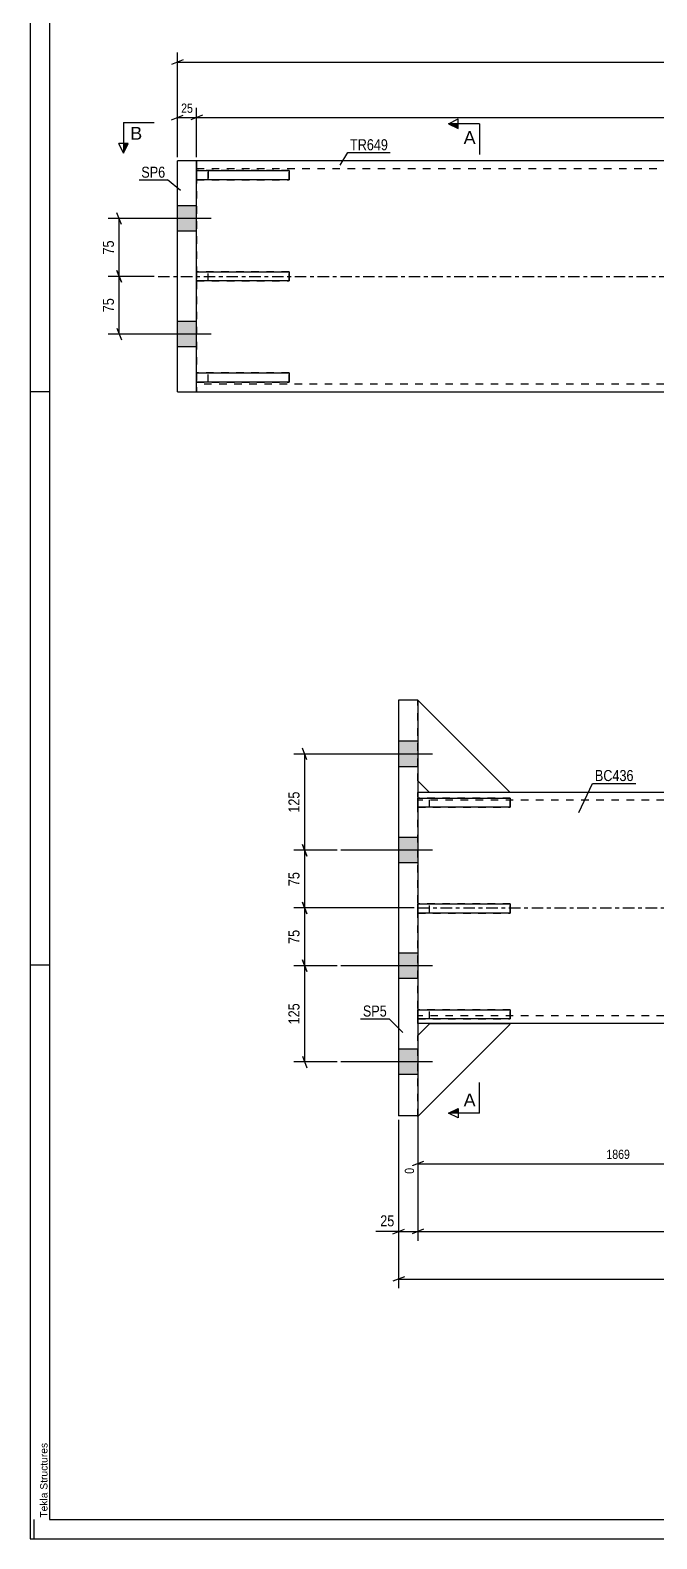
# Model space of a CAD drawing. Header units: millimetres. Extents: x 0 to 841, y 0 to 594.
# Drawn here: x 0 to 162.8, y 0 to 391.9 of the extents above; entities that cross this region are included whole.
import ezdxf

# ---------------------------------------------------------------- set-up
doc = ezdxf.new("R2010")
doc.units = ezdxf.units.MM
doc.linetypes.add('DXK_LINE_DOT2', pattern=[3.9198, 1.9599, -1.9599])
doc.linetypes.add('DXK_LINE_DOT3', pattern=[5.9187, 2.979, -0.9799, 0.9799, -0.9799])
doc.styles.add('Arial', font='arial.ttf', dxfattribs={"height": 0.2})
doc.styles.add('Arial Narrow', font='ARIALN.TTF', dxfattribs={"height": 0.2})

# ---------------------------------------------------------------- blocks, each defined once
blk = doc.blocks.new('Unknown-122567103-1134')
at = {"color": 5, "linetype": 'Continuous'}
for p, q in [((0, 594), (0, 0)), ((5, 589), (5, 5)), ((5, 298), (0, 298)), ((5, 149), (0, 149)), ((1, 0), (1, 5)), ((5, 5), (836, 5)), ((0, 0), (841, 0))]:
    blk.add_line(p, q, dxfattribs=at)
at = {"color": 174, "linetype": 'Continuous', "style": 'Arial'}
blk.add_text('Tekla Structures', height=1.9102, rotation=90, dxfattribs=at).set_placement((4.5, 5.5))
blk = doc.blocks.new('Part-122567103-2773 - 2769')
at = {"color": 7, "linetype": 'DXK_LINE_DOT2'}
for p, q in [((67.26, 329.19), (43.26, 329.19)), ((43.26, 329.19), (43.26, 326.79)), ((43.26, 326.79), (67.26, 326.79)), ((46.26, 326.79), (46.26, 329.19)), ((67.26, 326.79), (67.26, 329.19))]:
    blk.add_line(p, q, dxfattribs=at)
blk = doc.blocks.new('Part-122567103-2771 - 2769')
at = {"color": 2, "linetype": 'Continuous'}
for p, q in [((43.26, 355.49), (67.26, 355.49)), ((43.26, 355.49), (43.26, 353.09)), ((67.26, 353.09), (43.26, 353.09)), ((67.26, 355.49), (67.26, 353.09))]:
    blk.add_line(p, q, dxfattribs=at)
at = {"color": 7, "linetype": 'DXK_LINE_DOT2'}
blk.add_line((46.26, 353.09), (46.26, 355.49), dxfattribs=at)
blk = doc.blocks.new('Part-122567103-2780 - 2769')
at = {"color": 2, "linetype": 'Continuous'}
for p, q in [((164.74, 357.99), (43.26, 357.99)), ((271.24, 357.99), (164.84, 357.99)), ((336.46, 357.99), (271.34, 357.99)), ((43.26, 297.99), (164.74, 297.99)), ((164.84, 297.99), (271.24, 297.99)), ((271.34, 297.99), (336.46, 297.99))]:
    blk.add_line(p, q, dxfattribs=at)
at = {"color": 7, "linetype": 'DXK_LINE_DOT2'}
for p, q in [((43.26, 357.99), (43.26, 297.99)), ((336.46, 297.99), (336.46, 357.99)), ((43.26, 355.99), (164.74, 355.99)), ((164.84, 355.99), (271.24, 355.99)), ((271.34, 355.99), (336.46, 355.99)), ((164.74, 299.99), (43.26, 299.99)), ((271.24, 299.99), (164.84, 299.99)), ((336.46, 299.99), (271.34, 299.99))]:
    blk.add_line(p, q, dxfattribs=at)
at = {"color": 7, "linetype": 'DXK_LINE_DOT3'}
for p, q in [((33.26, 327.99), (164.74, 327.99)), ((164.84, 327.99), (271.24, 327.99)), ((271.34, 327.99), (346.46, 327.99))]:
    blk.add_line(p, q, dxfattribs=at)
blk = doc.blocks.new('Part-122567103-2772 - 2769')
at = {"color": 2, "linetype": 'Continuous'}
for p, q in [((43.26, 300.49), (43.26, 302.89)), ((43.26, 302.89), (67.26, 302.89)), ((67.26, 302.89), (67.26, 300.49)), ((67.26, 300.49), (43.26, 300.49))]:
    blk.add_line(p, q, dxfattribs=at)
at = {"color": 7, "linetype": 'DXK_LINE_DOT2'}
blk.add_line((46.26, 300.49), (46.26, 302.89), dxfattribs=at)
blk = doc.blocks.new('Part-122567103-2774 - 2769')
at = {"color": 7, "linetype": 'DXK_LINE_DOT2'}
for p, q in [((67.26, 355.49), (43.26, 355.49)), ((43.26, 355.49), (43.26, 353.09)), ((43.26, 353.09), (67.26, 353.09)), ((46.26, 355.49), (46.26, 353.09)), ((67.26, 353.09), (67.26, 355.49))]:
    blk.add_line(p, q, dxfattribs=at)
blk = doc.blocks.new('Part-122567103-2775 - 2769')
at = {"color": 7, "linetype": 'DXK_LINE_DOT2'}
for p, q in [((67.26, 302.89), (43.26, 302.89)), ((43.26, 302.89), (43.26, 300.49)), ((46.26, 300.49), (46.26, 302.89)), ((67.26, 300.49), (67.26, 302.89)), ((43.26, 300.49), (67.26, 300.49))]:
    blk.add_line(p, q, dxfattribs=at)
blk = doc.blocks.new('Part-122567103-2785 - 2769')
at = {"color": 2, "linetype": 'Continuous'}
for p, q in [((103.74, 193.89), (100.74, 193.89)), ((164.74, 193.89), (124.74, 193.89)), ((271.24, 193.89), (164.84, 193.89)), ((311.34, 193.88), (271.34, 193.88)), ((335.34, 193.88), (332.34, 193.88)), ((164.74, 133.89), (100.74, 133.89)), ((271.24, 133.89), (164.84, 133.89)), ((335.34, 133.88), (271.34, 133.88))]:
    blk.add_line(p, q, dxfattribs=at)
at = {"color": 7, "linetype": 'DXK_LINE_DOT2'}
for p, q in [((100.74, 133.89), (100.74, 193.89)), ((124.74, 193.89), (103.74, 193.89)), ((332.34, 193.88), (311.34, 193.88)), ((335.34, 133.88), (335.34, 193.88)), ((164.74, 191.89), (100.74, 191.89)), ((271.24, 191.89), (164.84, 191.89)), ((335.34, 191.88), (271.34, 191.88)), ((164.74, 135.89), (100.74, 135.89)), ((271.24, 135.89), (164.84, 135.89)), ((335.34, 135.88), (271.34, 135.88))]:
    blk.add_line(p, q, dxfattribs=at)
at = {"color": 7, "linetype": 'DXK_LINE_DOT3'}
for p, q in [((100.74, 163.89), (164.74, 163.89)), ((164.84, 163.89), (271.24, 163.89)), ((271.34, 163.88), (335.34, 163.88))]:
    blk.add_line(p, q, dxfattribs=at)
blk = doc.blocks.new('Part-122567103-2857 - 2769')
at = {"color": 7, "linetype": 'DXK_LINE_DOT2'}
for p, q in [((103.74, 133.76), (100.74, 130.76)), ((100.74, 109.76), (124.74, 133.75)), ((124.74, 133.75), (103.74, 133.76)), ((100.74, 130.76), (100.74, 109.76))]:
    blk.add_line(p, q, dxfattribs=at)
blk = doc.blocks.new('Bolt-122567103-2788 - 2769')
at = {"linetype": 'Continuous'}
for points in [[(95.74, 207.19), (95.74, 200.59), (100.74, 200.59), (100.74, 207.19)], [(95.74, 207.19), (95.74, 200.59), (100.74, 200.59), (100.74, 207.19)], [(95.74, 207.19), (95.74, 200.59), (100.74, 200.59), (100.74, 207.19)], [(95.74, 182.19), (95.74, 175.59), (100.74, 175.59), (100.74, 182.19)], [(95.74, 182.19), (95.74, 175.59), (100.74, 175.59), (100.74, 182.19)], [(95.74, 152.19), (95.74, 145.59), (100.74, 145.59), (100.74, 152.19)], [(95.74, 152.19), (95.74, 145.59), (100.74, 145.59), (100.74, 152.19)], [(95.74, 127.19), (95.74, 120.59), (100.74, 120.59), (100.74, 127.19)], [(95.74, 127.19), (95.74, 120.59), (100.74, 120.59), (100.74, 127.19)], [(95.74, 127.19), (95.74, 120.59), (100.74, 120.59), (100.74, 127.19)]]:
    blk.add_hatch(color=1, dxfattribs=at).paths.add_polyline_path(points)
at = {"color": 1, "linetype": 'Continuous'}
for p, q in [((104.54, 203.89), (80.74, 203.89)), ((104.54, 203.89), (80.74, 203.89)), ((104.54, 203.89), (80.74, 203.89)), ((100.74, 207.19), (95.74, 207.19)), ((100.74, 207.19), (95.74, 207.19)), ((100.74, 207.19), (95.74, 207.19)), ((100.74, 200.59), (95.74, 200.59)), ((100.74, 200.59), (95.74, 200.59)), ((100.74, 200.59), (95.74, 200.59)), ((100.74, 182.19), (95.74, 182.19)), ((100.74, 182.19), (95.74, 182.19)), ((104.54, 178.89), (80.74, 178.89)), ((104.54, 178.89), (80.74, 178.89)), ((100.74, 175.59), (95.74, 175.59)), ((100.74, 175.59), (95.74, 175.59)), ((100.74, 152.19), (95.74, 152.19)), ((100.74, 152.19), (95.74, 152.19)), ((104.54, 148.89), (80.74, 148.89)), ((104.54, 148.89), (80.74, 148.89)), ((100.74, 145.59), (95.74, 145.59)), ((100.74, 145.59), (95.74, 145.59)), ((100.74, 127.19), (95.74, 127.19)), ((100.74, 127.19), (95.74, 127.19)), ((100.74, 127.19), (95.74, 127.19)), ((104.54, 123.89), (80.74, 123.89)), ((104.54, 123.89), (80.74, 123.89)), ((104.54, 123.89), (80.74, 123.89)), ((100.74, 120.59), (95.74, 120.59)), ((100.74, 120.59), (95.74, 120.59)), ((100.74, 120.59), (95.74, 120.59))]:
    blk.add_line(p, q, dxfattribs=at)
blk = doc.blocks.new('Bolt-122567103-2789 - 2769')
at = {"linetype": 'Continuous'}
for points in [[(38.26, 346.29), (38.26, 339.69), (43.26, 339.69), (43.26, 346.29)], [(38.26, 346.29), (38.26, 339.69), (43.26, 339.69), (43.26, 346.29)], [(38.26, 316.29), (38.26, 309.69), (43.26, 309.69), (43.26, 316.29)], [(38.26, 316.29), (38.26, 309.69), (43.26, 309.69), (43.26, 316.29)]]:
    blk.add_hatch(color=1, dxfattribs=at).paths.add_polyline_path(points)
at = {"color": 1, "linetype": 'Continuous'}
for p, q in [((43.26, 346.29), (38.26, 346.29)), ((43.26, 346.29), (38.26, 346.29)), ((47.06, 342.99), (23.26, 342.99)), ((47.06, 342.99), (23.26, 342.99)), ((43.26, 339.69), (38.26, 339.69)), ((43.26, 339.69), (38.26, 339.69)), ((43.26, 316.29), (38.26, 316.29)), ((43.26, 316.29), (38.26, 316.29)), ((47.06, 312.99), (23.26, 312.99)), ((47.06, 312.99), (23.26, 312.99)), ((43.26, 309.69), (38.26, 309.69)), ((43.26, 309.69), (38.26, 309.69))]:
    blk.add_line(p, q, dxfattribs=at)
blk = doc.blocks.new('Part-122567103-2817 - 2769')
at = {"color": 7, "linetype": 'DXK_LINE_DOT2'}
for p, q in [((124.74, 137.45), (100.74, 137.46)), ((100.74, 137.46), (100.74, 135.06)), ((103.74, 135.06), (103.74, 137.46)), ((124.74, 135.05), (124.74, 137.45)), ((100.74, 135.06), (124.74, 135.05))]:
    blk.add_line(p, q, dxfattribs=at)
blk = doc.blocks.new('Part-122567103-2810 - 2769')
at = {"color": 2, "linetype": 'Continuous'}
for p, q in [((43.26, 326.79), (43.26, 329.19)), ((43.26, 329.19), (67.26, 329.19)), ((67.26, 326.79), (43.26, 326.79)), ((67.26, 329.19), (67.26, 326.79))]:
    blk.add_line(p, q, dxfattribs=at)
at = {"color": 7, "linetype": 'DXK_LINE_DOT2'}
blk.add_line((46.26, 326.79), (46.26, 329.19), dxfattribs=at)
blk = doc.blocks.new('Part-122567103-2821 - 2769')
at = {"color": 2, "linetype": 'Continuous'}
for p, q in [((100.74, 190.06), (100.74, 192.46)), ((100.74, 192.46), (124.74, 192.45)), ((124.74, 192.45), (124.74, 190.05)), ((124.74, 190.05), (100.74, 190.06))]:
    blk.add_line(p, q, dxfattribs=at)
at = {"color": 7, "linetype": 'DXK_LINE_DOT2'}
blk.add_line((103.74, 190.06), (103.74, 192.46), dxfattribs=at)
blk = doc.blocks.new('Part-122567103-2818 - 2769')
at = {"color": 7, "linetype": 'DXK_LINE_DOT2'}
for p, q in [((124.74, 192.45), (100.74, 192.46)), ((100.74, 192.46), (100.74, 190.06)), ((103.74, 190.06), (103.74, 192.46)), ((124.74, 190.05), (124.74, 192.45)), ((100.74, 190.06), (124.74, 190.05))]:
    blk.add_line(p, q, dxfattribs=at)
blk = doc.blocks.new('Part-122567103-2819 - 2769')
at = {"color": 7, "linetype": 'DXK_LINE_DOT2'}
for p, q in [((124.74, 164.95), (100.74, 164.96)), ((100.74, 164.96), (100.74, 162.56)), ((103.74, 162.56), (103.74, 164.96)), ((124.74, 162.55), (124.74, 164.95)), ((100.74, 162.56), (124.74, 162.55))]:
    blk.add_line(p, q, dxfattribs=at)
blk = doc.blocks.new('Part-122567103-2820 - 2769')
at = {"color": 2, "linetype": 'Continuous'}
for p, q in [((100.74, 135.06), (100.74, 137.46)), ((100.74, 137.46), (124.74, 137.45)), ((124.74, 137.45), (124.74, 135.05)), ((124.74, 135.05), (100.74, 135.06))]:
    blk.add_line(p, q, dxfattribs=at)
at = {"color": 7, "linetype": 'DXK_LINE_DOT2'}
blk.add_line((103.74, 135.06), (103.74, 137.46), dxfattribs=at)
blk = doc.blocks.new('Part-122567103-2828 - 2769')
at = {"color": 2, "linetype": 'Continuous'}
for p, q in [((38.26, 297.99), (38.26, 357.99)), ((43.26, 357.99), (38.26, 357.99)), ((43.26, 297.99), (43.26, 357.99)), ((38.26, 297.99), (43.26, 297.99))]:
    blk.add_line(p, q, dxfattribs=at)
blk = doc.blocks.new('Part-122567103-2833 - 2769')
at = {"color": 2, "linetype": 'Continuous'}
for p, q in [((100.74, 217.89), (95.74, 217.89)), ((95.74, 217.89), (95.74, 109.89)), ((100.74, 217.89), (100.74, 109.89)), ((100.74, 109.89), (95.74, 109.89))]:
    blk.add_line(p, q, dxfattribs=at)
blk = doc.blocks.new('Part-122567103-2858 - 2769')
at = {"color": 2, "linetype": 'Continuous'}
for p, q in [((100.74, 130.76), (103.74, 133.76)), ((100.74, 109.76), (124.74, 133.75)), ((124.74, 133.75), (103.74, 133.76)), ((100.74, 109.89), (100.74, 109.76))]:
    blk.add_line(p, q, dxfattribs=at)
at = {"color": 7, "linetype": 'DXK_LINE_DOT2'}
blk.add_line((100.74, 109.76), (100.74, 130.76), dxfattribs=at)
blk = doc.blocks.new('Part-122567103-2859 - 2769')
at = {"color": 7, "linetype": 'DXK_LINE_DOT2'}
for p, q in [((100.74, 196.89), (100.74, 217.89)), ((100.74, 217.89), (124.74, 193.89)), ((103.74, 193.89), (100.74, 196.89)), ((124.74, 193.89), (103.74, 193.89))]:
    blk.add_line(p, q, dxfattribs=at)
blk = doc.blocks.new('Part-122567103-2860 - 2769')
at = {"color": 2, "linetype": 'Continuous'}
for p, q in [((100.74, 217.89), (124.74, 193.89)), ((103.74, 193.89), (100.74, 196.89)), ((124.74, 193.89), (103.74, 193.89))]:
    blk.add_line(p, q, dxfattribs=at)
at = {"color": 7, "linetype": 'DXK_LINE_DOT2'}
blk.add_line((100.74, 196.89), (100.74, 217.89), dxfattribs=at)
blk = doc.blocks.new('Part-122567103-2861 - 2769')
at = {"color": 2, "linetype": 'Continuous'}
for p, q in [((100.74, 162.56), (100.74, 164.96)), ((100.74, 164.96), (124.74, 164.95)), ((124.74, 164.95), (124.74, 162.55)), ((124.74, 162.55), (100.74, 162.56))]:
    blk.add_line(p, q, dxfattribs=at)
at = {"color": 7, "linetype": 'DXK_LINE_DOT2'}
blk.add_line((103.74, 162.56), (103.74, 164.96), dxfattribs=at)
blk = doc.blocks.new('StraightDimension-122567103-3842 - 2769')
at = {"color": 7, "linetype": 'Continuous'}
for p, q in [((71.93, 177.39), (70.73, 180.39)), ((79.74, 178.89), (68.48, 178.89)), ((71.33, 163.89), (71.33, 178.89)), ((70.73, 165.39), (71.93, 162.39)), ((99.74, 163.89), (68.48, 163.89))]:
    blk.add_line(p, q, dxfattribs=at)
at = {"color": 0}
blk.add_wipeout([(70.58, 173.82), (66.38, 173.82), (66.38, 168.96), (70.58, 168.96)], dxfattribs=at)
at = {"color": 3, "style": 'Arial Narrow'}
blk.add_text('75', height=2.863, rotation=90.0002, dxfattribs=at).set_placement((69.98, 169.56))
blk = doc.blocks.new('StraightDimension-122567103-2883 - 2769')
at = {"color": 7, "linetype": 'Continuous'}
for p, q in [((95.74, 108.89), (95.74, 77.43)), ((100.74, 108.76), (100.74, 77.43)), ((94.24, 79.23), (97.24, 80.43)), ((95.74, 79.83), (100.74, 79.83)), ((102.24, 80.43), (99.24, 79.23))]:
    blk.add_line(p, q, dxfattribs=at)
at = {"color": 0}
blk.add_wipeout([(95.21, 80.58), (95.21, 84.78), (90.36, 84.78), (90.36, 80.58)], dxfattribs=at)
at = {"color": 7, "linetype": 'Continuous'}
blk.add_line((95.74, 79.83), (89.83, 79.83), dxfattribs=at)
blk.add_line((95.74, 79.83), (89.83, 79.83), dxfattribs=at)
at = {"color": 3, "style": 'Arial Narrow'}
blk.add_text('25', height=2.863, dxfattribs=at).set_placement((90.96, 81.18))
blk = doc.blocks.new('StraightDimension-122567103-3844 - 2769')
at = {"color": 7, "linetype": 'Continuous'}
for p, q in [((71.93, 147.39), (70.73, 150.39)), ((79.74, 148.89), (68.48, 148.89)), ((71.33, 123.89), (71.33, 148.89)), ((79.74, 123.89), (68.48, 123.89)), ((70.73, 125.39), (71.93, 122.39))]:
    blk.add_line(p, q, dxfattribs=at)
at = {"color": 0}
blk.add_wipeout([(70.58, 139.73), (66.38, 139.73), (66.38, 133.05), (70.58, 133.05)], dxfattribs=at)
at = {"color": 3, "style": 'Arial Narrow'}
blk.add_text('125', height=2.863, rotation=90.0002, dxfattribs=at).set_placement((69.98, 133.65))
blk = doc.blocks.new('StraightDimension-122567103-2872 - 2769')
at = {"color": 7, "linetype": 'Continuous'}
for p, q in [((95.74, 108.89), (95.74, 65.1)), ((340.34, 108.88), (340.34, 65.1)), ((97.24, 68.1), (94.24, 66.9)), ((95.74, 67.5), (340.34, 67.5)), ((338.84, 66.9), (341.84, 68.1))]:
    blk.add_line(p, q, dxfattribs=at)
at = {"color": 0}
blk.add_wipeout([(222.29, 68.25), (222.29, 72.45), (213.78, 72.45), (213.78, 68.25)], dxfattribs=at)
at = {"color": 3, "style": 'Arial Narrow'}
blk.add_text('4137', height=2.863, dxfattribs=at).set_placement((214.38, 68.85))
blk = doc.blocks.new('StraightDimension-122567103-2899 - 2769')
at = {"color": 7, "linetype": 'Continuous'}
for p, q in [((100.74, 108.76), (100.74, 77.43)), ((335.34, 108.74), (335.34, 77.43)), ((102.24, 80.43), (99.24, 79.23)), ((100.74, 79.83), (335.34, 79.83)), ((333.84, 79.23), (336.84, 80.43))]:
    blk.add_line(p, q, dxfattribs=at)
at = {"color": 0}
blk.add_wipeout([(222.29, 80.58), (222.29, 84.78), (213.78, 84.78), (213.78, 80.58)], dxfattribs=at)
at = {"color": 3, "style": 'Arial Narrow'}
blk.add_text('4087', height=2.863, dxfattribs=at).set_placement((214.38, 81.18))
blk = doc.blocks.new('StraightDimension-122567103-2980 - 2769')
at = {"color": 7, "linetype": 'Continuous'}
for p, q in [((39.76, 384.24), (36.76, 383.04)), ((38.26, 358.99), (38.26, 386.14)), ((339.96, 383.04), (342.96, 384.24)), ((341.46, 358.99), (341.46, 386.14)), ((38.26, 383.64), (341.46, 383.64))]:
    blk.add_line(p, q, dxfattribs=at)
at = {"color": 0}
blk.add_wipeout([(193.41, 384.39), (193.41, 387.89), (186.31, 387.89), (186.31, 384.39)], dxfattribs=at)
at = {"color": 3, "style": 'Arial Narrow'}
blk.add_text('4430', height=2.386, dxfattribs=at).set_placement((186.81, 384.89))
blk = doc.blocks.new('StraightDimension-122567103-2991 - 2769')
at = {"color": 7, "linetype": 'Continuous'}
for p, q in [((36.76, 368.64), (39.76, 369.84)), ((38.26, 358.99), (38.26, 371.74)), ((38.26, 369.24), (43.26, 369.24)), ((44.76, 369.84), (41.76, 368.64)), ((43.26, 358.99), (43.26, 371.74))]:
    blk.add_line(p, q, dxfattribs=at)
at = {"color": 0}
blk.add_wipeout([(42.78, 369.99), (42.78, 373.49), (38.73, 373.49), (38.73, 369.99)], dxfattribs=at)
at = {"color": 3, "style": 'Arial Narrow'}
blk.add_text('25', height=2.386, dxfattribs=at).set_placement((39.23, 370.49))
blk = doc.blocks.new('StraightDimension-122567103-2999 - 2769')
at = {"color": 7, "linetype": 'Continuous'}
for p, q in [((44.76, 369.84), (41.76, 368.64)), ((43.26, 358.99), (43.26, 371.74)), ((43.26, 369.24), (336.46, 369.24)), ((334.96, 368.64), (337.96, 369.84)), ((336.46, 358.99), (336.46, 371.74))]:
    blk.add_line(p, q, dxfattribs=at)
at = {"color": 0}
blk.add_wipeout([(193.41, 369.99), (193.41, 373.49), (186.31, 373.49), (186.31, 369.99)], dxfattribs=at)
at = {"color": 3, "style": 'Arial Narrow'}
blk.add_text('4380', height=2.386, dxfattribs=at).set_placement((186.81, 370.49))
blk = doc.blocks.new('StraightDimension-122567103-3057 - 2769')
at = {"color": 7, "linetype": 'Continuous'}
for p, q in [((27.26, 342.99), (20.26, 342.99)), ((23.71, 341.49), (22.51, 344.49)), ((23.11, 327.99), (23.11, 342.99)), ((22.51, 329.49), (23.71, 326.49)), ((32.26, 327.99), (20.26, 327.99))]:
    blk.add_line(p, q, dxfattribs=at)
at = {"color": 0}
blk.add_wipeout([(22.36, 337.92), (18.16, 337.92), (18.16, 333.06), (22.36, 333.06)], dxfattribs=at)
at = {"color": 3, "style": 'Arial Narrow'}
blk.add_text('75', height=2.863, rotation=90.0002, dxfattribs=at).set_placement((21.76, 333.66))
blk = doc.blocks.new('StraightDimension-122567103-3067 - 2769')
at = {"color": 7, "linetype": 'Continuous'}
for p, q in [((23.71, 326.49), (22.51, 329.49)), ((32.26, 327.99), (20.26, 327.99)), ((23.11, 312.99), (23.11, 327.99)), ((22.51, 314.49), (23.71, 311.49)), ((27.26, 312.99), (20.26, 312.99))]:
    blk.add_line(p, q, dxfattribs=at)
at = {"color": 0}
blk.add_wipeout([(22.36, 322.92), (18.16, 322.92), (18.16, 318.06), (22.36, 318.06)], dxfattribs=at)
at = {"color": 3, "style": 'Arial Narrow'}
blk.add_text('75', height=2.863, rotation=90.0002, dxfattribs=at).set_placement((21.76, 318.66))
blk = doc.blocks.new('StraightDimension-122567103-3841 - 2769')
at = {"color": 7, "linetype": 'Continuous'}
for p, q in [((81.13, 203.89), (68.48, 203.89)), ((71.93, 202.39), (70.73, 205.39)), ((71.33, 178.89), (71.33, 203.89)), ((70.73, 180.39), (71.93, 177.39)), ((79.74, 178.89), (68.48, 178.89))]:
    blk.add_line(p, q, dxfattribs=at)
at = {"color": 0}
blk.add_wipeout([(70.58, 194.73), (66.38, 194.73), (66.38, 188.05), (70.58, 188.05)], dxfattribs=at)
at = {"color": 3, "style": 'Arial Narrow'}
blk.add_text('125', height=2.863, rotation=90.0002, dxfattribs=at).set_placement((69.98, 188.65))
blk = doc.blocks.new('StraightDimension-122567103-3843 - 2769')
at = {"color": 7, "linetype": 'Continuous'}
for p, q in [((71.93, 162.39), (70.73, 165.39)), ((99.74, 163.89), (68.48, 163.89)), ((71.33, 148.89), (71.33, 163.89)), ((70.73, 150.39), (71.93, 147.39)), ((79.74, 148.89), (68.48, 148.89))]:
    blk.add_line(p, q, dxfattribs=at)
at = {"color": 0}
blk.add_wipeout([(70.58, 158.82), (66.38, 158.82), (66.38, 153.96), (70.58, 153.96)], dxfattribs=at)
at = {"color": 3, "style": 'Arial Narrow'}
blk.add_text('75', height=2.863, rotation=90.0002, dxfattribs=at).set_placement((69.98, 154.56))
blk = doc.blocks.new('StraightDimension-122567103-4460 - 2769')
at = {"color": 7, "linetype": 'Continuous'}
for p, q in [((204.84, 192.89), (204.84, 90.26)), ((100.74, 132.76), (100.74, 94.83)), ((102.24, 98.06), (99.24, 96.86)), ((203.34, 96.86), (206.34, 98.06)), ((100.74, 97.46), (204.84, 97.46))]:
    blk.add_line(p, q, dxfattribs=at)
at = {"color": 0}
blk.add_wipeout([(156.33, 98.21), (156.33, 101.71), (149.24, 101.71), (149.24, 98.21)], dxfattribs=at)
at = {"color": 0, "linetype": 'Continuous'}
for points in [[(100.24, 96.86), (96.74, 96.86), (96.74, 94.33), (100.24, 94.33)], [(204.34, 96.86), (200.84, 96.86), (200.84, 89.76), (204.34, 89.76)]]:
    blk.add_wipeout(points, dxfattribs=at)
at = {"color": 3, "style": 'Arial Narrow'}
blk.add_text('1869', height=2.386, dxfattribs=at).set_placement((149.74, 98.71))
at = {"color": 3, "linetype": 'Continuous', "style": 'Arial Narrow'}
for s, height, p in [('0', 2.39, (99.74, 94.83)), ('1869', 2.386, (203.84, 90.26))]:
    blk.add_text(s, height=height, rotation=90.0002, dxfattribs=at).set_placement(p)
blk = doc.blocks.new('Mark-122567103-2781 - 2769')
at = {"color": 0}
blk.add_wipeout([(156.79, 196.87), (156.79, 199.87), (146.74, 199.87), (146.74, 196.87)], dxfattribs=at)
blk.add_wipeout([(156.79, 196.87), (156.79, 199.87), (146.74, 199.87), (146.74, 196.87)], dxfattribs=at)
at = {"color": 30, "linetype": 'Continuous'}
for p, q in [((142.6, 188.72), (146.14, 196.27)), ((146.14, 196.27), (157.39, 196.27))]:
    blk.add_line(p, q, dxfattribs=at)
at = {"color": 3, "style": 'Arial Narrow'}
blk.add_text('BC436', height=2.863, dxfattribs=at).set_placement((146.74, 196.87))
blk = doc.blocks.new('Mark-122567103-2824 - 2769')
at = {"color": 0}
blk.add_wipeout([(35.09, 353.62), (35.09, 356.62), (28.88, 356.62), (28.88, 353.62)], dxfattribs=at)
blk.add_wipeout([(35.09, 353.62), (35.09, 356.62), (28.88, 356.62), (28.88, 353.62)], dxfattribs=at)
at = {"color": 30, "linetype": 'Continuous'}
for p in [(28.28, 353.02), (39.08, 350.33)]:
    blk.add_line(p, (35.69, 353.02), dxfattribs=at)
at = {"color": 3, "style": 'Arial Narrow'}
blk.add_text('SP6', height=2.863, dxfattribs=at).set_placement((28.88, 353.62))
blk = doc.blocks.new('Mark-122567103-2776 - 2769')
at = {"color": 0}
blk.add_wipeout([(92.98, 360.75), (92.98, 363.75), (83.11, 363.75), (83.11, 360.75)], dxfattribs=at)
blk.add_wipeout([(92.98, 360.75), (92.98, 363.75), (83.11, 363.75), (83.11, 360.75)], dxfattribs=at)
at = {"color": 30, "linetype": 'Continuous'}
for p, q in [((80.59, 356.89), (82.51, 360.15)), ((82.51, 360.15), (93.58, 360.15))]:
    blk.add_line(p, q, dxfattribs=at)
at = {"color": 3, "style": 'Arial Narrow'}
blk.add_text('TR649', height=2.863, dxfattribs=at).set_placement((83.11, 360.75))
blk = doc.blocks.new('Mark-122567103-2829 - 2769')
at = {"color": 0}
blk.add_wipeout([(92.66, 135.69), (92.66, 138.69), (86.45, 138.69), (86.45, 135.69)], dxfattribs=at)
blk.add_wipeout([(92.66, 135.69), (92.66, 138.69), (86.45, 138.69), (86.45, 135.69)], dxfattribs=at)
at = {"color": 30, "linetype": 'Continuous'}
for p in [(85.85, 135.09), (96.8, 131.55)]:
    blk.add_line(p, (93.26, 135.09), dxfattribs=at)
at = {"color": 3, "style": 'Arial Narrow'}
blk.add_text('SP5', height=2.863, dxfattribs=at).set_placement((86.45, 135.69))
blk = doc.blocks.new('SectionMark-122567103-3152 - 2769')
at = {"color": 0, "linetype": 'Continuous'}
for points in [[(115.74, 362.37), (115.74, 365.87), (112.63, 365.87), (112.63, 362.37)], [(115.74, 112.33), (115.74, 115.83), (112.63, 115.83), (112.63, 112.33)]]:
    blk.add_wipeout(points, dxfattribs=at)
at = {"linetype": 'Continuous'}
for points in [[(111.24, 367.62), (111.24, 366.37), (108.74, 367.62)], [(111.24, 111.83), (111.24, 110.58), (108.74, 110.58)]]:
    blk.add_hatch(color=6, dxfattribs=at).paths.add_polyline_path(points)
at = {"color": 6, "linetype": 'Continuous'}
for p, q in [((108.74, 367.62), (111.24, 368.87)), ((111.24, 366.37), (111.24, 368.87)), ((116.74, 367.62), (108.74, 367.62)), ((108.74, 367.62), (111.24, 366.37)), ((116.74, 367.62), (116.74, 359.62)), ((116.74, 110.58), (116.74, 118.58)), ((108.74, 110.58), (111.24, 111.83)), ((116.74, 110.58), (108.74, 110.58)), ((111.24, 109.33), (108.74, 110.58)), ((111.24, 111.83), (111.24, 109.33))]:
    blk.add_line(p, q, dxfattribs=at)
at = {"color": 3, "linetype": 'Continuous', "style": 'Arial'}
for p in [(112.63, 362.37), (112.63, 112.33)]:
    blk.add_text('A', height=3.34, dxfattribs=at).set_placement(p)
blk = doc.blocks.new('SectionMark-122567103-3156 - 2769')
at = {"color": 0, "linetype": 'Continuous'}
for points in [[(29.11, 363.49), (29.11, 366.99), (26, 366.99), (26, 363.49)], [(353.53, 363.49), (353.53, 366.99), (350.42, 366.99), (350.42, 363.49)]]:
    blk.add_wipeout(points, dxfattribs=at)
at = {"linetype": 'Continuous'}
for points in [[(24.25, 362.49), (25.5, 362.49), (24.25, 359.99)], [(354.03, 362.49), (355.28, 362.49), (355.28, 359.99)]]:
    blk.add_hatch(color=6, dxfattribs=at).paths.add_polyline_path(points)
at = {"color": 6, "linetype": 'Continuous'}
for p, q in [((24.25, 367.99), (32.25, 367.99)), ((24.25, 367.99), (24.25, 359.99)), ((355.28, 367.99), (347.28, 367.99)), ((355.28, 367.99), (355.28, 359.99)), ((24.25, 359.99), (23, 362.49)), ((25.5, 362.49), (23, 362.49)), ((24.25, 359.99), (25.5, 362.49)), ((354.03, 362.49), (356.53, 362.49)), ((355.28, 359.99), (354.03, 362.49)), ((356.53, 362.49), (355.28, 359.99))]:
    blk.add_line(p, q, dxfattribs=at)
at = {"color": 3, "linetype": 'Continuous', "style": 'Arial'}
for p in [(26, 363.49), (350.42, 363.49)]:
    blk.add_text('B', height=3.34, dxfattribs=at).set_placement(p)

msp = doc.modelspace()

# ---------------------------------------------------------------- block references
for name in ['Unknown-122567103-1134', 'Part-122567103-2780 - 2769', 'Part-122567103-2828 - 2769', 'Part-122567103-2771 - 2769', 'Part-122567103-2774 - 2769', 'Bolt-122567103-2789 - 2769', 'Part-122567103-2773 - 2769', 'Part-122567103-2810 - 2769', 'Part-122567103-2772 - 2769', 'Part-122567103-2775 - 2769', 'Part-122567103-2833 - 2769', 'Part-122567103-2859 - 2769', 'Part-122567103-2860 - 2769', 'Bolt-122567103-2788 - 2769', 'Part-122567103-2785 - 2769', 'Part-122567103-2821 - 2769', 'Part-122567103-2818 - 2769', 'Part-122567103-2819 - 2769', 'Part-122567103-2861 - 2769', 'Part-122567103-2817 - 2769', 'Part-122567103-2820 - 2769', 'Part-122567103-2857 - 2769', 'Part-122567103-2858 - 2769']:
    msp.add_blockref(name, (0, 0))

# ---------------------------------------------------------------- next in the draw order: block references
for name in ['StraightDimension-122567103-2980 - 2769', 'Mark-122567103-2824 - 2769', 'StraightDimension-122567103-3057 - 2769', 'StraightDimension-122567103-3842 - 2769', 'StraightDimension-122567103-3844 - 2769', 'StraightDimension-122567103-2883 - 2769']:
    msp.add_blockref(name, (0, 0))

# ---------------------------------------------------------------- next in the draw order: block references
for name in ['StraightDimension-122567103-2991 - 2769', 'StraightDimension-122567103-3067 - 2769', 'StraightDimension-122567103-3841 - 2769', 'StraightDimension-122567103-3843 - 2769', 'StraightDimension-122567103-2872 - 2769']:
    msp.add_blockref(name, (0, 0))

# ---------------------------------------------------------------- next in the draw order: block references
for name in ['StraightDimension-122567103-2999 - 2769', 'StraightDimension-122567103-2899 - 2769']:
    msp.add_blockref(name, (0, 0))

# ---------------------------------------------------------------- next in the draw order: block references
for name in ['Mark-122567103-2776 - 2769', 'StraightDimension-122567103-4460 - 2769']:
    msp.add_blockref(name, (0, 0))

# ---------------------------------------------------------------- next in the draw order: block references
for name in ['SectionMark-122567103-3152 - 2769', 'Mark-122567103-2781 - 2769', 'Mark-122567103-2829 - 2769']:
    msp.add_blockref(name, (0, 0))

# ---------------------------------------------------------------- next in the draw order: block references
msp.add_blockref('SectionMark-122567103-3156 - 2769', (0, 0))

doc.saveas('drawing.dxf')
